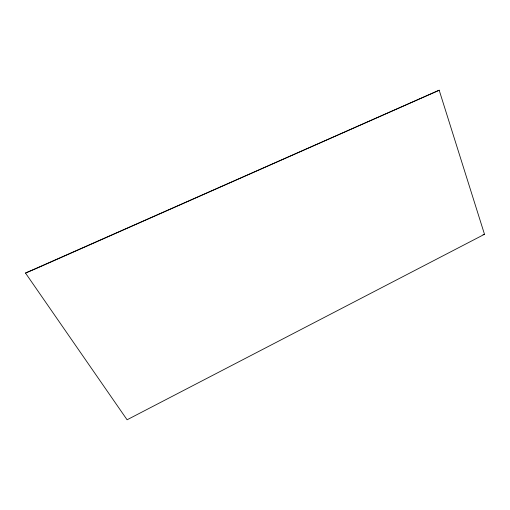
<?xml version="1.0" encoding="UTF-8"?>
<svg xmlns="http://www.w3.org/2000/svg" width="510" height="510" viewBox="0 0 510 510"><rect width="100%" height="100%" fill="white"/><g stroke="black" fill="none" stroke-linecap="round" stroke-linejoin="round"><path stroke-width="0.76" d="M484.5 234.288L127.086 419.781L25.5 273.06L439.186 90.219L484.5 234.288L483.008 234.651M439.186 90.219L36.414 268.432M35.719 268.725L25.5 273.06"/></g></svg>
